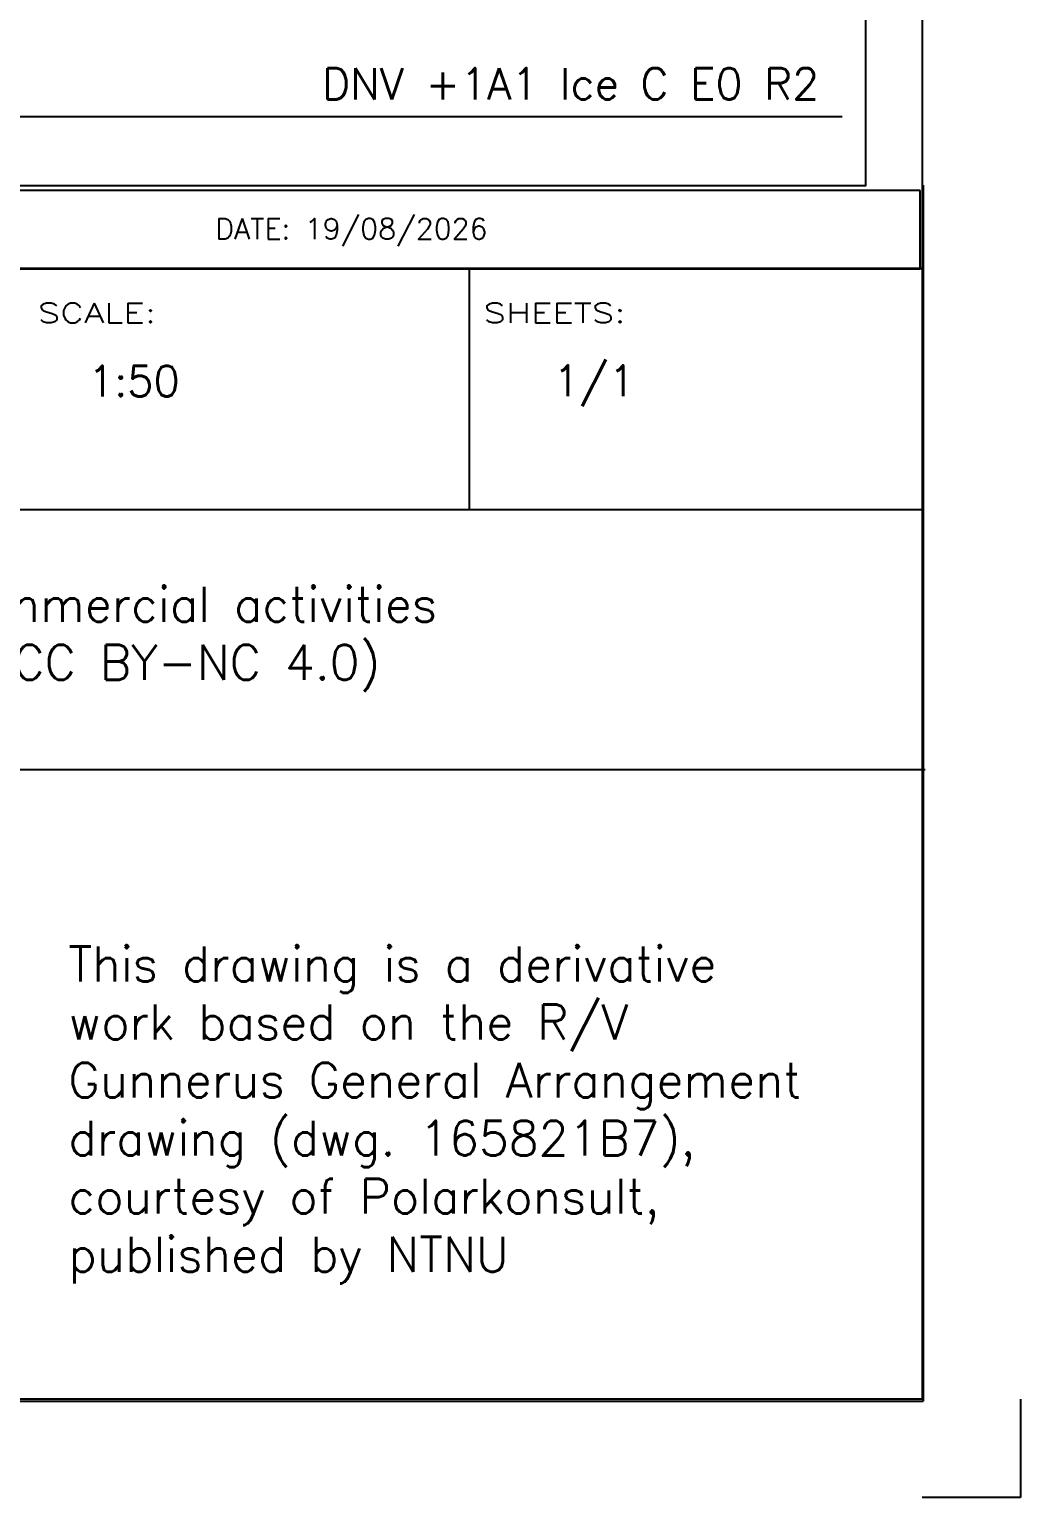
# Model space of a CAD drawing. Header units: millimetres. Extents: x -1766 to 57634, y -706 to 41248.
# Drawn here: x 50519 to 57634, y -706 to 9831 of the extents above; entities that cross this region are included whole.
import ezdxf
from ezdxf.enums import TextEntityAlignment as Align

# ---------------------------------------------------------------- set-up
doc = ezdxf.new("R2010")
doc.units = ezdxf.units.MM
doc.header["$LTSCALE"] = 200
for name, color, linetype in [('A0CO1', 1, 'Continuous'), ('S0CO1', 1, 'Continuous'), ('S0CO3', 3, 'Continuous'), ('S0TX2', 2, 'Continuous')]:
    doc.layers.add(name, color=color, linetype=linetype)
doc.styles.add('ROMANS', font='romans', dxfattribs={"height": 100})
doc.styles.add('Romans500', font='romans.shx', dxfattribs={"width": 0.8, "height": 500})

# ---------------------------------------------------------------- blocks, each defined once
blk = doc.blocks.new('A2')
at = {"color": 7}
for p, q in [((58693.697862, 41248.037968), (58693.697862, 706.30202)), ((58693.697862, 706.30202), (1765.75505, 706.30202))]:
    blk.add_line(p, q, dxfattribs=at)
at = {"color": 2}
for p, q in [((59399.999882, 706.30202), (59399.999882, 0)), ((59399.999882, 0), (58693.697862, 0))]:
    blk.add_line(p, q, dxfattribs=at)
blk = doc.blocks.new('A$C146860D7')
at = {"layer": 'A0CO1'}
blk.add_lwpolyline([(-11711, 12705), (6, 12705), (0, 0), (-11713, 1)], close=True, dxfattribs=at)
at = {"layer": 'S0TX2', "color": 1}
blk.add_line((-11408, 554), (-185, 554), dxfattribs=at)
at = {"layer": 'S0TX2', "color": 3, "style": 'ROMANS'}
blk.add_text('DNV +1A1 Ice C E0 R2', height=250, dxfattribs=at).set_placement((-369, 689), align=Align.RIGHT)
blk = doc.blocks.new('TF-2')
at = {"color": 2, "transparency": 33554687}
for p, q in [((-5, 71.28), (-5, 77.28)), ((-86.28, 71.28), (-5, 71.28))]:
    blk.add_line(p, q, dxfattribs=at)
at = {"color": 1, "transparency": 33554687}
for p in [(-5, 77.28), (-180, -10)]:
    blk.add_line(p, (-5, -10), dxfattribs=at)
at = {"color": 4, "transparency": 33554687}
for p, q in [((-5, 71.28), (-173, 71.28)), ((-37.55, 54), (-37.55, 71.28)), ((-5, 54), (-5, 71.28)), ((-5, 54), (-5, 71.28)), ((-173, 54), (-5, 54)), ((-172.84, 35.34), (-4.84, 35.34))]:
    blk.add_line(p, q, dxfattribs=at)
at = {"color": 1, "transparency": 33554687, "style": 'ROMANS', "width": 1.35}
for s, p in [('SCALE:', (-68.55, 67.4)), ('SHEETS:', (-36.55, 67.4))]:
    blk.add_text(s, height=1.4, dxfattribs=at).set_placement(p)
at = {"color": 4, "transparency": 33554687, "style": 'ROMANS', "width": 1.5}
for tag, p in [('PROSJ', (-123.51, 63.95)), ('DRAWING', (-122.32, 57.82))]:
    blk.add_attdef(tag, text='', height=3, dxfattribs=at).set_placement(p, align=Align.MIDDLE)
at = {"color": 4, "transparency": 33554687, "style": 'ROMANS'}
for tag, p in [('SCALE', (-61.64, 63.22)), ('SHEET', (-28.61, 63.08))]:
    blk.add_attdef(tag, text='', height=2, dxfattribs=at).set_placement(p, align=Align.MIDDLE)

msp = doc.modelspace()

# ---------------------------------------------------------------- linework, layer by layer
at = {"layer": 'S0CO1', "transparency": 33554687}
msp.add_lwpolyline([(56913.744, 8673.198), (48786.137, 8673.198), (48786.137, 8113.198), (56913.744, 8113.198)], close=True, dxfattribs=at)

# ---------------------------------------------------------------- block references
msp.add_blockref('A2', (-1765.755, -706.302))
at = {"layer": 'S0CO1'}
ref = msp.add_blockref('TF-2', (57433.744, 985.591), dxfattribs=dict(at, xscale=100, yscale=100, zscale=100))
ref.add_attrib('SHEET', '1/1', dxfattribs={"layer": '0', "color": 4, "transparency": 33554687, "height": 220, "style": 'ROMANS'}).set_placement((54573.131, 7293.756), align=Align.MIDDLE)
ref.add_attrib('SCALE', '1:50', dxfattribs={"layer": '0', "color": 4, "transparency": 33554687, "height": 220, "style": 'ROMANS'}).set_placement((51269.591, 7307.094), align=Align.MIDDLE)
at = {"layer": 'S0CO3', "xscale": 0.9, "yscale": 0.9, "zscale": 0.9}
msp.add_blockref('A$C146860D7', (56519.695, 8707.309), dxfattribs=at)

# ---------------------------------------------------------------- texts
at = {"color": 1, "transparency": 33554687, "char_height": 250, "attachment_point": 1, "style": 'ROMANS'}
for s, insert, width in [('{\\Fromans|c129;O}pen use for research/teaching and other non-commercial activities\\P{\\Fromans|c129;Commercial use is not permitted without approval} ({\\Fromans|c129;CC BY-}NC{\\Fromans|c129; 4.0})', (41500, 5829.919), 14020.59547), ('{\\Fromans|c129;This drawing is a derivative work based on the R/V Gunnerus General Arrangement drawing (dwg. 165821B7), courtesy of Polarkonsult, published by NTNU}', (50800, 3248.663), 5995.64317)]:
    msp.add_mtext(s, dxfattribs=dict(at, insert=insert, width=width))
at = {"layer": 'S0TX2', "transparency": 33554687, "style": 'Romans500'}
msp.add_text('DATE: 19/08/2026', height=150, dxfattribs=at).set_placement((52830.468, 8399.48), align=Align.MIDDLE_CENTER)

doc.saveas('drawing.dxf')
